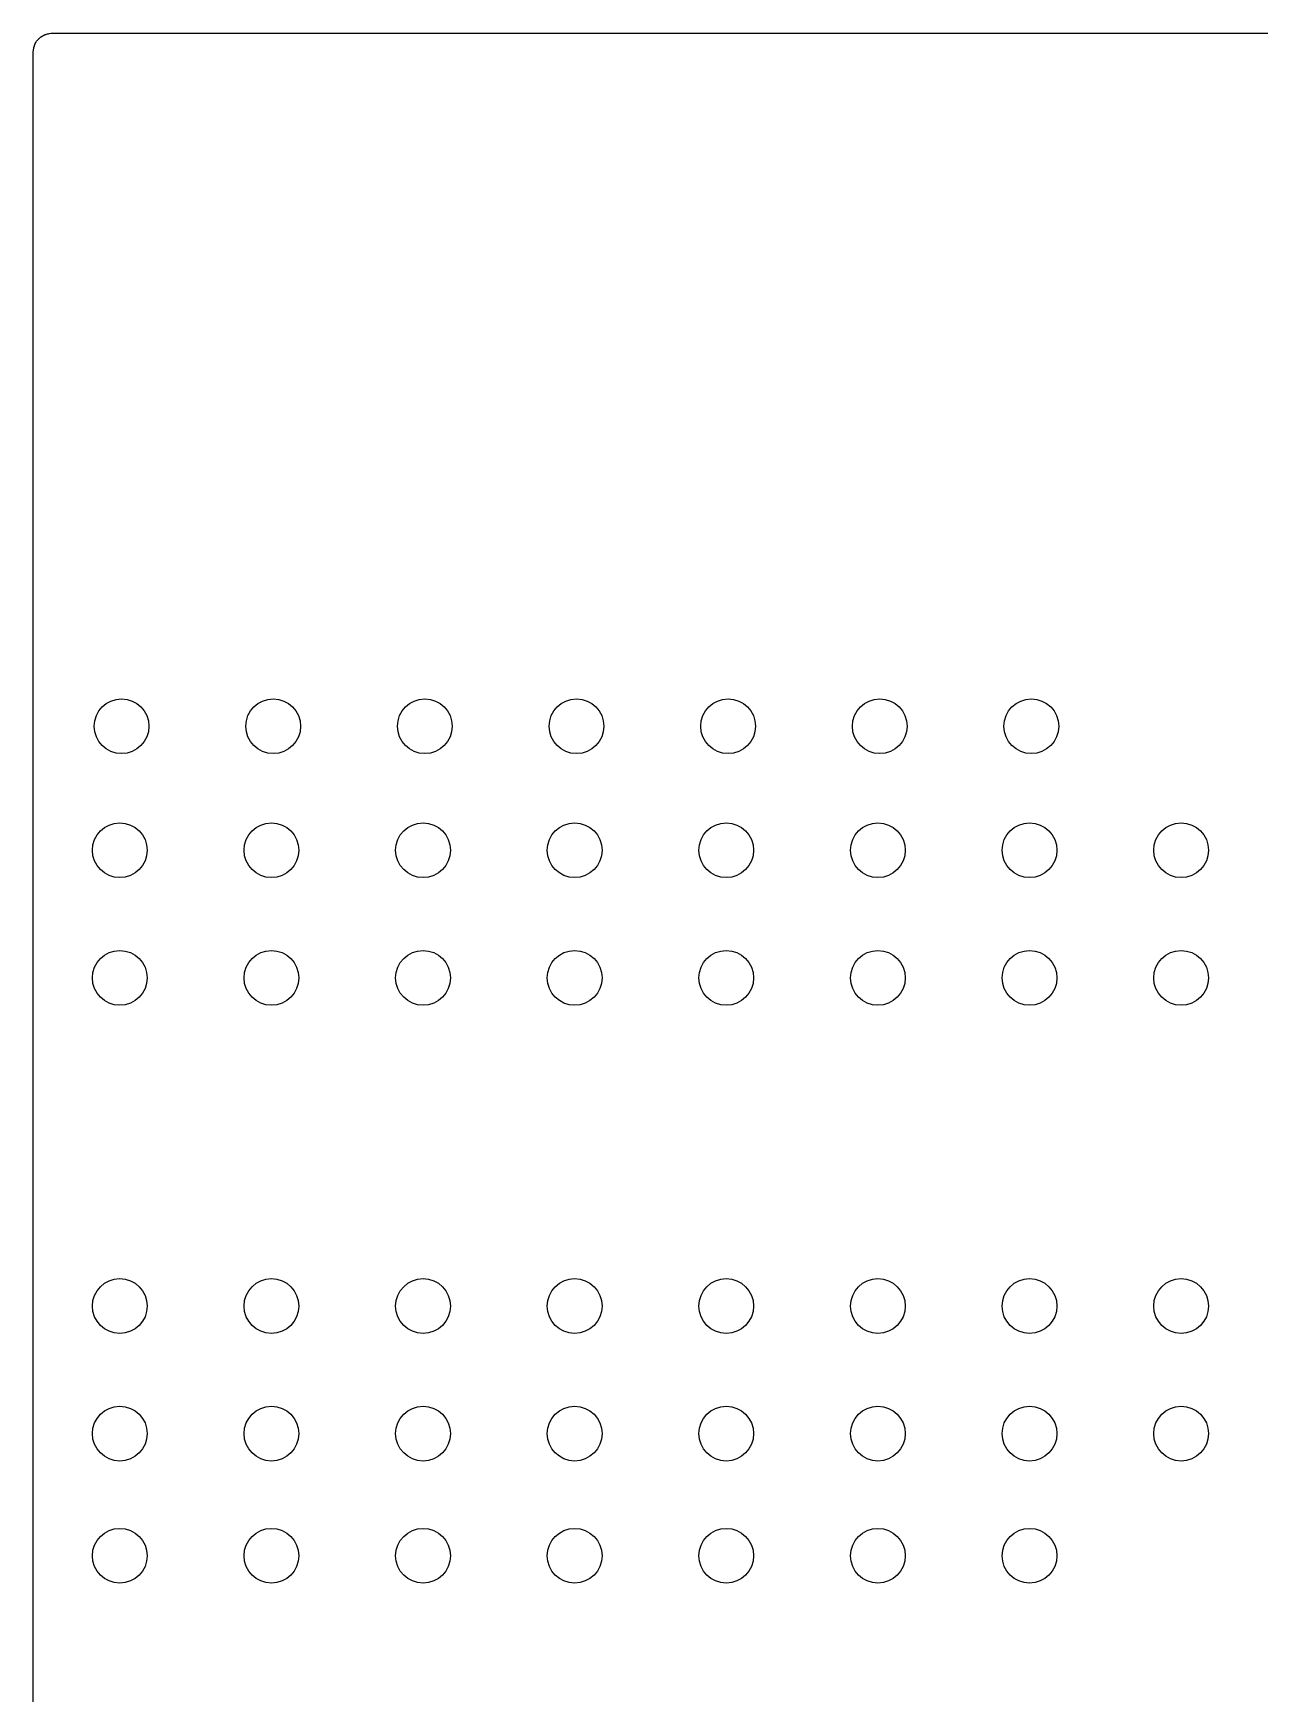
# Model space of a CAD drawing. Extents: x 5.16 to 6.06, y -3.88 to -2.24.
# Drawn here: x 5.2472 to 5.512, y -2.6008 to -2.2422 of the extents above; entities that cross this region are included whole.
import ezdxf

# ---------------------------------------------------------------- set-up
doc = ezdxf.new("R2010")
doc.units = 0
doc.header["$MEASUREMENT"] = 0
doc.layers.add('BLACK', color=7, linetype='CONTINUOUS')

msp = doc.modelspace()

# ---------------------------------------------------------------- linework, layer by layer
at = {"layer": 'BLACK', "linetype": 'CONTINUOUS'}
for p, q in [((5.24736, -2.24528), (5.24747, -2.24491)), ((5.24747, -2.24491), (5.24748, -2.24488)), ((5.24748, -2.24488), (5.2475, -2.24482)), ((5.2475, -2.24482), (5.24752, -2.24475)), ((5.24752, -2.24475), (5.24756, -2.24465)), ((5.24756, -2.24465), (5.24757, -2.24463)), ((5.24757, -2.24463), (5.24762, -2.24453)), ((5.24762, -2.24453), (5.24766, -2.24443)), ((5.24766, -2.24443), (5.24767, -2.24442)), ((5.24767, -2.24442), (5.24784, -2.24408)), ((5.24784, -2.24408), (5.24785, -2.24408)), ((5.24785, -2.24408), (5.24786, -2.24406)), ((5.24785, -2.24408), (5.24785, -2.24408)), ((5.24785, -2.24408), (5.24785, -2.24408)), ((5.24786, -2.24406), (5.24796, -2.24391)), ((5.24796, -2.24391), (5.24806, -2.24376)), ((5.24806, -2.24376), (5.24807, -2.24375)), ((5.24807, -2.24375), (5.24808, -2.24374)), ((5.24808, -2.24374), (5.24812, -2.2437)), ((5.24812, -2.2437), (5.24827, -2.24352)), ((5.24827, -2.24352), (5.24828, -2.2435)), ((5.24828, -2.2435), (5.24835, -2.24343)), ((5.24835, -2.24343), (5.24841, -2.24336)), ((5.24841, -2.24336), (5.24843, -2.24334)), ((5.24843, -2.24334), (5.24845, -2.24332)), ((5.24845, -2.24332), (5.2485, -2.24329)), ((5.2485, -2.24329), (5.24854, -2.24324)), ((5.24854, -2.24324), (5.2487, -2.24311)), ((5.2487, -2.24311), (5.24872, -2.2431)), ((5.24872, -2.2431), (5.24881, -2.24304)), ((5.24881, -2.24304), (5.24889, -2.24297)), ((5.24889, -2.24297), (5.24894, -2.24294)), ((5.24894, -2.24294), (5.24896, -2.24292)), ((5.24896, -2.24292), (5.24936, -2.24267)), ((5.24896, -2.24292), (5.24896, -2.24292)), ((5.24896, -2.24292), (5.24896, -2.24292)), ((5.24936, -2.24267), (5.24939, -2.24265)), ((5.24939, -2.24265), (5.24943, -2.24263)), ((5.24943, -2.24263), (5.24947, -2.24261)), ((5.24947, -2.24261), (5.24952, -2.24258)), ((5.24952, -2.24258), (5.24955, -2.24257)), ((5.24955, -2.24257), (5.2496, -2.24254)), ((5.2496, -2.24254), (5.24966, -2.24251)), ((5.24966, -2.24251), (5.24967, -2.2425)), ((5.24967, -2.2425), (5.2497, -2.24249)), ((5.2497, -2.24249), (5.2498, -2.24246)), ((5.2498, -2.24246), (5.24991, -2.24242)), ((5.24991, -2.24242), (5.24992, -2.24241)), ((5.24992, -2.24241), (5.24992, -2.24241)), ((5.24992, -2.24241), (5.24992, -2.24241)), ((5.24992, -2.24241), (5.24992, -2.24241)), ((5.24992, -2.24241), (5.24994, -2.24241)), ((5.24994, -2.24241), (5.25001, -2.24239)), ((5.25001, -2.24239), (5.25007, -2.24238)), ((5.25007, -2.24238), (5.25009, -2.24237)), ((5.25009, -2.24237), (5.25032, -2.2423)), ((5.25032, -2.2423), (5.25035, -2.24229)), ((5.25035, -2.24229), (5.2505, -2.24227)), ((5.2505, -2.24227), (5.25065, -2.24223)), ((5.25065, -2.24223), (5.25101, -2.24219)), ((5.25101, -2.24219), (5.25103, -2.24219)), ((5.25103, -2.24219), (5.25114, -2.24218)), ((5.25114, -2.24218), (5.25125, -2.24217)), ((5.25125, -2.24217), (5.96116, -2.24217)), ((5.24722, -2.24624), (5.24723, -2.24614)), ((5.24722, -2.24627), (5.24722, -2.24624)), ((5.24722, -2.70201), (5.24722, -2.24627)), ((5.24723, -2.24603), (5.24725, -2.24591)), ((5.24723, -2.24614), (5.24723, -2.24603)), ((5.24725, -2.24589), (5.24727, -2.2458)), ((5.24725, -2.24591), (5.24725, -2.24589)), ((5.24727, -2.2458), (5.24729, -2.24564)), ((5.24729, -2.24561), (5.24733, -2.24545)), ((5.24729, -2.24564), (5.24729, -2.24561)), ((5.24733, -2.24545), (5.24736, -2.24528))]:
    msp.add_line(p, q, dxfattribs=at)
at = {"layer": 'BLACK'}
for centre in [(5.2663, -2.39185), (5.29903, -2.39185), (5.33176, -2.39185), (5.3645, -2.39185), (5.39723, -2.39185), (5.42996, -2.39185), (5.46269, -2.39185), (5.26591, -2.41862), (5.29864, -2.41862), (5.33137, -2.41862), (5.3641, -2.41862), (5.39683, -2.41862), (5.42957, -2.41862), (5.4623, -2.41862), (5.49503, -2.41862), (5.26591, -2.44618), (5.29864, -2.44618), (5.33137, -2.44618), (5.3641, -2.44618), (5.39683, -2.44618), (5.42957, -2.44618), (5.4623, -2.44618), (5.49503, -2.44618), (5.26591, -2.51705), (5.29864, -2.51705), (5.33137, -2.51705), (5.3641, -2.51705), (5.39683, -2.51705), (5.42957, -2.51705), (5.4623, -2.51705), (5.49503, -2.51705), (5.26591, -2.54461), (5.29864, -2.54461), (5.33137, -2.54461), (5.3641, -2.54461), (5.39683, -2.54461), (5.42957, -2.54461), (5.4623, -2.54461), (5.49503, -2.54461), (5.26591, -2.57098), (5.29864, -2.57098), (5.33137, -2.57098), (5.3641, -2.57098), (5.39683, -2.57098), (5.42957, -2.57098), (5.4623, -2.57098)]:
    msp.add_circle(centre, 0.00591, dxfattribs=at)

doc.saveas('drawing.dxf')
